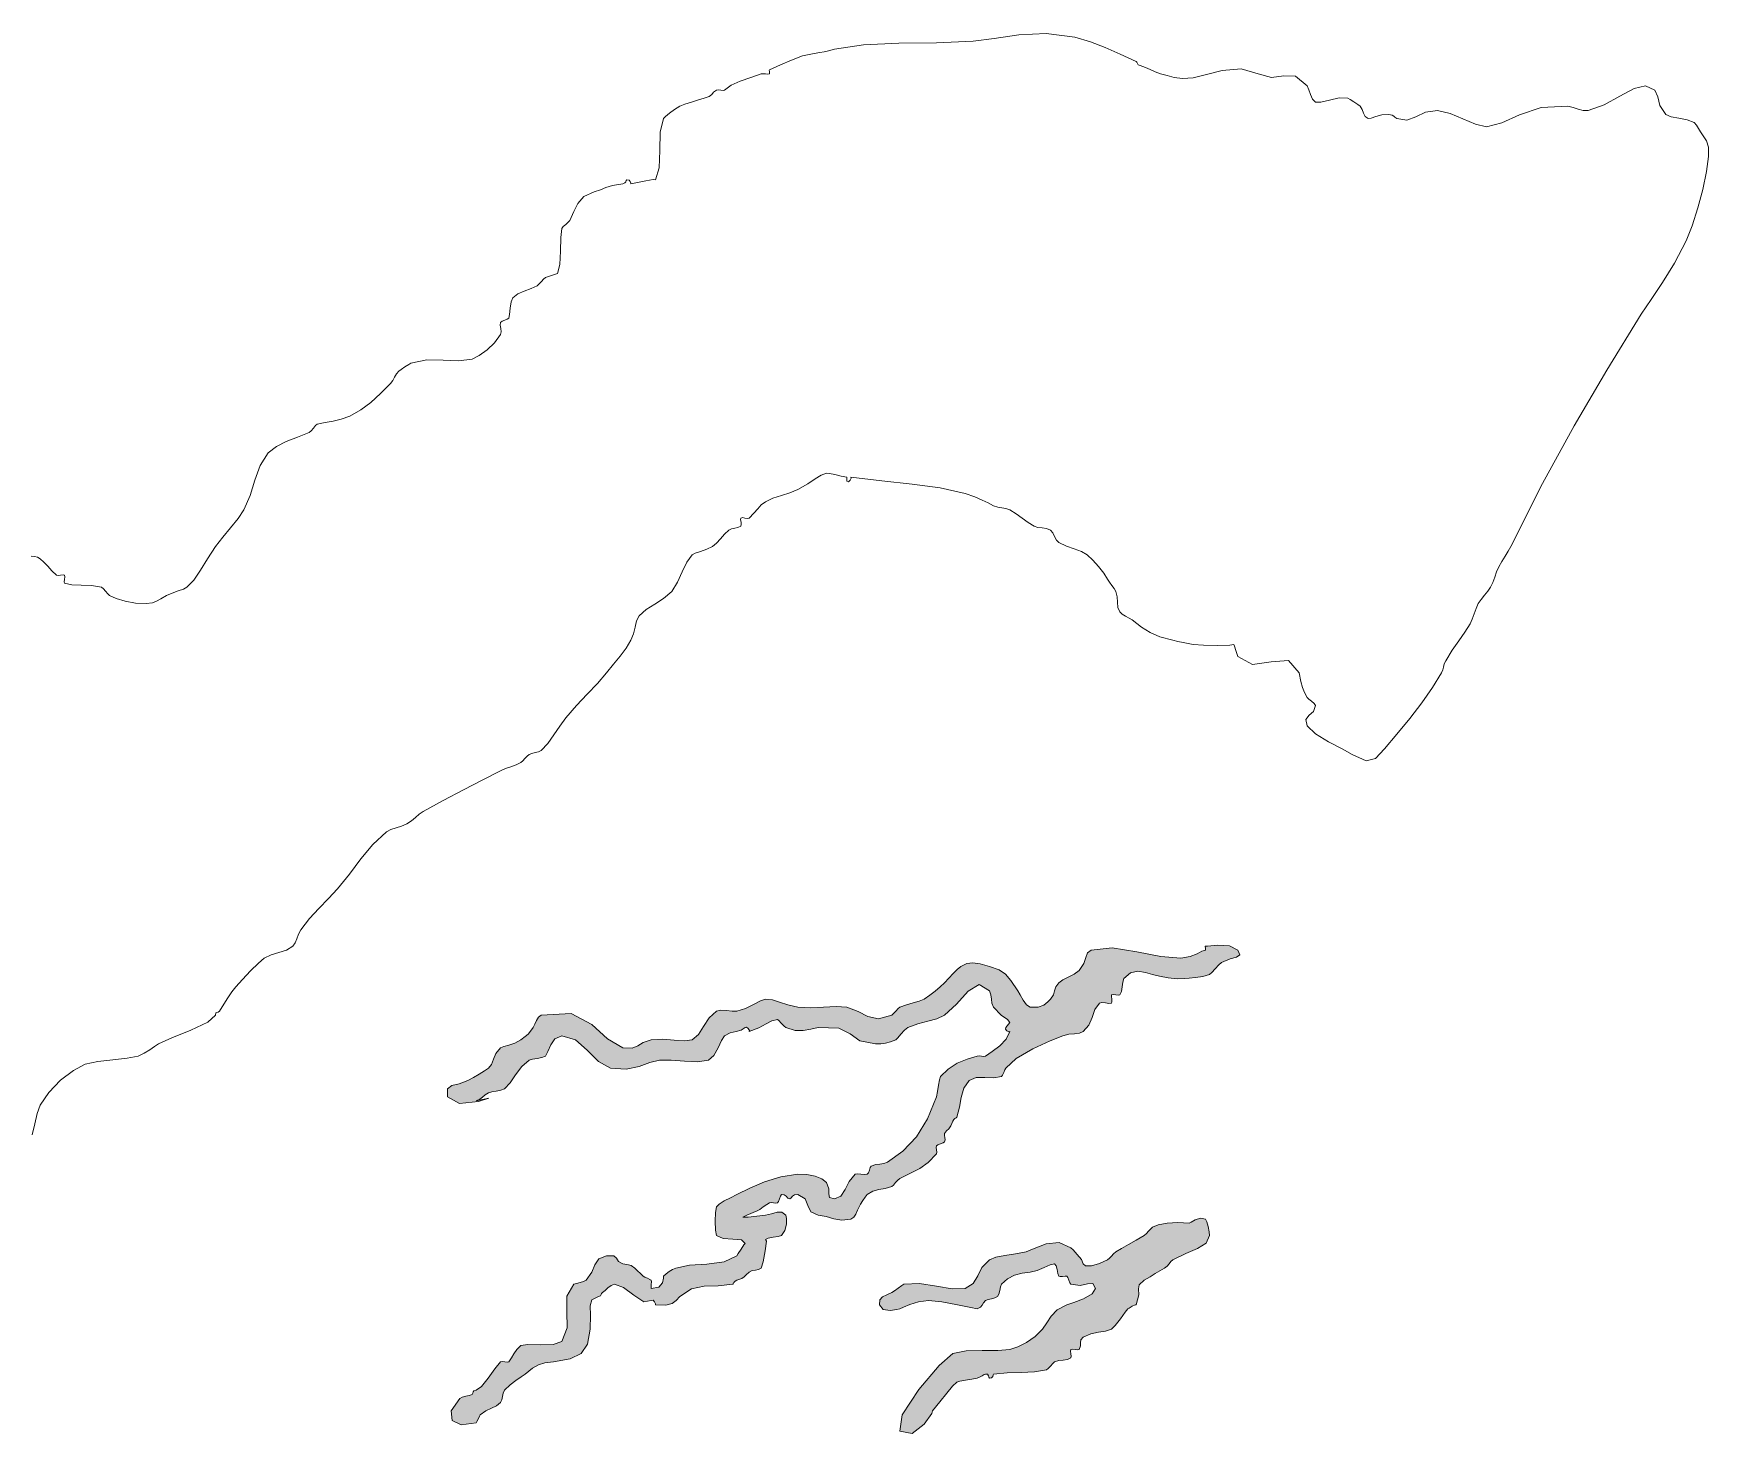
# Model space of a CAD drawing. Header units: inches. Extents: x 18 to 851, y -500 to 848.
# Drawn here: x 688.5 to 732.04, y 75.12 to 111.48 of the extents above; entities that cross this region are included whole.
import ezdxf

# ---------------------------------------------------------------- set-up
doc = ezdxf.new("R2010")
doc.units = ezdxf.units.IN
doc.header["$MEASUREMENT"] = 0
doc.layers.add('Layer 1', color=7, linetype='Continuous')

msp = doc.modelspace()

# ---------------------------------------------------------------- hatches: boundary and pattern name
at = {"layer": 'Layer 1', "true_color": 0xffffff}
for points in [[(718.959, 87.674), (718.96, 87.69), (718.959, 87.727), (718.958, 87.763), (718.959, 87.78), (719.018, 87.78), (719.277, 87.799), (719.59, 87.781), (719.807, 87.674), (719.854, 87.548), (719.771, 87.494), (719.6, 87.451), (719.383, 87.356), (719.31, 87.291), (719.215, 87.188), (719.125, 87.091), (719.065, 87.039), (718.892, 86.988), (718.705, 86.959), (718.541, 86.943), (718.43, 86.933), (718.227, 86.928), (717.992, 86.952), (717.764, 86.994), (717.583, 87.039), (717.402, 87.093), (717.207, 87.124), (717.015, 87.086), (716.842, 86.933), (716.812, 86.845), (716.796, 86.723), (716.776, 86.601), (716.736, 86.51), (716.694, 86.499), (716.631, 86.509), (716.567, 86.519), (716.524, 86.51), (716.518, 86.468), (716.525, 86.399), (716.533, 86.334), (716.524, 86.298), (716.454, 86.29), (716.361, 86.304), (716.271, 86.314), (716.207, 86.298), (716.089, 86.128), (716.016, 85.926), (715.932, 85.724), (715.783, 85.557), (715.686, 85.52), (715.557, 85.503), (715.408, 85.486), (715.254, 85.45), (714.922, 85.32), (714.473, 85.108), (714.043, 84.856), (713.771, 84.604), (713.752, 84.563), (713.72, 84.493), (713.687, 84.425), (713.665, 84.392), (713.466, 84.355), (713.229, 84.367), (712.999, 84.364), (712.818, 84.286), (712.682, 84.084), (712.616, 83.847), (712.572, 83.591), (712.501, 83.333), (712.482, 83.315), (712.451, 83.3), (712.418, 83.275), (712.395, 83.227), (712.347, 83.105), (712.289, 83.034), (712.231, 82.979), (712.183, 82.909), (712.177, 82.86), (712.186, 82.802), (712.193, 82.744), (712.183, 82.697), (712.141, 82.669), (712.073, 82.643), (712.007, 82.617), (711.972, 82.592), (711.967, 82.543), (711.976, 82.482), (711.982, 82.424), (711.972, 82.38), (711.759, 82.155), (711.541, 82.004), (711.3, 81.881), (711.019, 81.744), (710.967, 81.701), (710.909, 81.636), (710.853, 81.571), (710.807, 81.533), (710.637, 81.481), (710.476, 81.455), (710.321, 81.415), (710.171, 81.321), (710.116, 81.257), (710.056, 81.166), (710, 81.073), (709.959, 81.004), (709.915, 80.914), (709.872, 80.816), (709.819, 80.733), (709.748, 80.686), (709.512, 80.659), (709.305, 80.696), (709.107, 80.755), (708.9, 80.792), (708.709, 80.873), (708.631, 81.036), (708.556, 81.209), (708.371, 81.321), (708.278, 81.318), (708.227, 81.281), (708.194, 81.238), (708.159, 81.215), (708.108, 81.234), (708.061, 81.279), (708.01, 81.318), (707.947, 81.321), (707.915, 81.283), (707.891, 81.215), (707.867, 81.147), (707.842, 81.109), (707.792, 81.102), (707.736, 81.108), (707.68, 81.116), (707.63, 81.109), (707.558, 81.066), (707.467, 81.002), (707.378, 80.938), (707.312, 80.897), (707.043, 80.788), (706.941, 80.732), (707.078, 80.732), (707.524, 80.792), (707.682, 80.827), (707.827, 80.863), (707.955, 80.863), (708.054, 80.792), (708.076, 80.7), (708.07, 80.553), (708.03, 80.393), (707.947, 80.263), (707.859, 80.23), (707.727, 80.213), (707.599, 80.194), (707.524, 80.156), (707.553, 80.114), (707.523, 79.863), (707.468, 79.572), (707.418, 79.415), (707.348, 79.375), (707.266, 79.36), (707.181, 79.347), (707.101, 79.31), (707.025, 79.24), (706.977, 79.186), (706.91, 79.141), (706.783, 79.098), (706.737, 79.073), (706.707, 79.039), (706.689, 79.008), (706.678, 78.992), (706.295, 78.951), (705.933, 78.94), (705.6, 78.876), (705.301, 78.674), (705.206, 78.57), (705.1, 78.491), (704.936, 78.451), (704.666, 78.463), (704.666, 78.488), (704.643, 78.541), (704.604, 78.581), (704.56, 78.568), (704.367, 78.54), (704.109, 78.707), (703.839, 78.911), (703.606, 78.992), (703.514, 78.957), (703.432, 78.898), (703.357, 78.833), (703.289, 78.78), (703.264, 78.753), (703.255, 78.725), (703.236, 78.697), (703.184, 78.674), (703.016, 78.586), (702.971, 78.432), (702.979, 78.188), (702.972, 77.827), (702.897, 77.434), (702.736, 77.192), (702.455, 77.057), (702.019, 76.98), (701.79, 76.949), (701.628, 76.904), (701.476, 76.817), (701.277, 76.662), (701.177, 76.59), (701.039, 76.496), (700.889, 76.379), (700.748, 76.239), (700.711, 76.166), (700.692, 76.08), (700.676, 75.994), (700.642, 75.921), (700.539, 75.836), (700.404, 75.772), (700.257, 75.704), (700.112, 75.604), (700.09, 75.563), (700.059, 75.493), (700.027, 75.425), (700.007, 75.392), (699.614, 75.338), (699.384, 75.458), (699.358, 75.704), (699.583, 76.027), (699.648, 76.063), (699.738, 76.088), (699.83, 76.108), (699.9, 76.133), (699.924, 76.162), (699.93, 76.195), (699.947, 76.225), (700.007, 76.239), (700.146, 76.335), (700.316, 76.551), (700.492, 76.797), (700.642, 76.98), (700.685, 76.988), (700.749, 76.979), (700.812, 76.97), (700.854, 76.98), (700.922, 77.08), (700.986, 77.188), (701.063, 77.297), (701.172, 77.403), (701.352, 77.426), (701.671, 77.417), (702.006, 77.429), (702.23, 77.51), (702.372, 77.859), (702.361, 78.282), (702.364, 78.688), (702.548, 78.992), (702.613, 79.017), (702.708, 79.039), (702.801, 79.064), (702.865, 79.098), (703.012, 79.306), (703.094, 79.499), (703.194, 79.65), (703.395, 79.732), (703.583, 79.729), (703.657, 79.667), (703.705, 79.586), (703.818, 79.521), (703.965, 79.498), (704.037, 79.485), (704.133, 79.412), (704.348, 79.203), (704.39, 79.18), (704.459, 79.15), (704.525, 79.121), (704.56, 79.098), (704.562, 79.059), (704.56, 78.986), (704.557, 78.917), (704.56, 78.886), (704.759, 78.922), (704.853, 79.034), (704.879, 79.152), (704.877, 79.203), (704.943, 79.265), (705.023, 79.322), (705.11, 79.373), (705.195, 79.415), (705.551, 79.49), (706.006, 79.518), (706.452, 79.573), (706.783, 79.732), (706.821, 79.791), (706.894, 79.905), (706.964, 80.014), (706.995, 80.051), (706.901, 80.15), (706.679, 80.167), (706.429, 80.179), (706.254, 80.263), (706.224, 80.4), (706.217, 80.63), (706.229, 80.861), (706.254, 81.004), (706.325, 81.078), (706.457, 81.158), (706.62, 81.241), (706.783, 81.321), (707.123, 81.49), (707.504, 81.656), (707.922, 81.787), (708.371, 81.851), (708.6, 81.843), (708.816, 81.802), (708.995, 81.733), (709.112, 81.639), (709.176, 81.476), (709.172, 81.341), (709.191, 81.249), (709.324, 81.215), (709.488, 81.286), (709.596, 81.458), (709.7, 81.667), (709.854, 81.851), (709.92, 81.866), (710.008, 81.855), (710.099, 81.842), (710.171, 81.851), (710.202, 81.891), (710.228, 81.958), (710.251, 82.025), (710.277, 82.062), (710.397, 82.102), (710.503, 82.117), (710.602, 82.131), (710.701, 82.168), (711.1, 82.448), (711.449, 82.823), (711.741, 83.294), (711.972, 83.862), (712.002, 84.002), (712.024, 84.161), (712.047, 84.303), (712.077, 84.392), (712.271, 84.584), (712.509, 84.733), (712.77, 84.844), (713.03, 84.921), (713.079, 84.923), (713.139, 84.915), (713.197, 84.91), (713.242, 84.921), (713.42, 85.038), (713.614, 85.188), (713.781, 85.363), (713.877, 85.557), (713.849, 85.549), (713.799, 85.577), (713.762, 85.62), (713.771, 85.662), (713.879, 85.789), (713.818, 85.872), (713.654, 85.982), (713.453, 86.191), (713.412, 86.291), (713.399, 86.4), (713.387, 86.512), (713.348, 86.615), (713.078, 86.784), (712.791, 86.604), (712.491, 86.27), (712.183, 85.98), (711.982, 85.89), (711.745, 85.825), (711.488, 85.759), (711.23, 85.662), (711.139, 85.592), (711.046, 85.491), (710.967, 85.396), (710.912, 85.345), (710.773, 85.287), (710.646, 85.255), (710.521, 85.242), (710.383, 85.238), (709.982, 85.32), (709.729, 85.495), (709.43, 85.646), (708.9, 85.662), (708.706, 85.623), (708.509, 85.583), (708.296, 85.582), (708.054, 85.662), (708.011, 85.7), (707.938, 85.772), (707.87, 85.843), (707.842, 85.874), (707.695, 85.84), (707.542, 85.758), (707.354, 85.654), (707.101, 85.557), (707.109, 85.586), (707.081, 85.635), (707.036, 85.67), (706.995, 85.662), (706.896, 85.596), (706.763, 85.562), (706.613, 85.525), (706.466, 85.45), (706.385, 85.329), (706.293, 85.133), (706.182, 84.937), (706.042, 84.815), (705.762, 84.771), (705.423, 84.785), (705.075, 84.814), (704.771, 84.815), (704.525, 84.751), (704.24, 84.649), (703.902, 84.578), (703.501, 84.604), (703.185, 84.781), (702.893, 85.074), (702.587, 85.344), (702.23, 85.45), (702.056, 85.373), (701.947, 85.211), (701.873, 85.037), (701.807, 84.921), (701.716, 84.881), (701.594, 84.859), (701.473, 84.843), (701.383, 84.815), (701.191, 84.647), (701.033, 84.433), (700.891, 84.224), (700.748, 84.074), (700.648, 84.032), (700.531, 84.011), (700.417, 83.995), (700.324, 83.968), (700.242, 83.914), (700.172, 83.854), (700.099, 83.798), (700.007, 83.757), (700.34, 83.829), (700.065, 83.744), (699.576, 83.692), (699.266, 83.862), (699.263, 84.066), (699.379, 84.155), (699.57, 84.204), (699.795, 84.286), (699.938, 84.365), (700.087, 84.453), (700.222, 84.536), (700.324, 84.604), (700.409, 84.705), (700.461, 84.837), (700.523, 84.984), (700.642, 85.133), (700.725, 85.172), (700.857, 85.207), (701.014, 85.259), (701.172, 85.345), (701.282, 85.428), (701.355, 85.494), (701.416, 85.565), (701.489, 85.662), (701.536, 85.748), (701.578, 85.845), (701.629, 85.929), (701.701, 85.98), (702.479, 86.026), (703.011, 85.743), (703.418, 85.367), (703.818, 85.133), (704.062, 85.123), (704.21, 85.186), (704.347, 85.274), (704.56, 85.345), (704.859, 85.358), (705.156, 85.336), (705.419, 85.318), (705.618, 85.345), (705.787, 85.481), (705.92, 85.691), (706.062, 85.914), (706.254, 86.086), (706.368, 86.11), (706.512, 86.102), (706.658, 86.085), (706.783, 86.086), (707.006, 86.156), (707.216, 86.261), (707.395, 86.357), (707.524, 86.403), (707.708, 86.386), (707.895, 86.324), (708.107, 86.25), (708.371, 86.191), (708.697, 86.177), (709.038, 86.194), (709.363, 86.211), (709.642, 86.191), (709.933, 86.083), (710.188, 85.951), (710.462, 85.886), (710.807, 85.98), (710.858, 86.023), (710.916, 86.089), (710.972, 86.153), (711.019, 86.191), (711.195, 86.256), (711.365, 86.3), (711.521, 86.343), (711.653, 86.403), (711.796, 86.501), (711.934, 86.608), (712.064, 86.719), (712.183, 86.827), (712.296, 86.942), (712.404, 87.062), (712.508, 87.171), (712.606, 87.25), (712.761, 87.322), (712.92, 87.341), (713.107, 87.314), (713.348, 87.25), (713.603, 87.16), (713.767, 87.052), (713.907, 86.885), (714.089, 86.615), (714.148, 86.512), (714.226, 86.375), (714.314, 86.252), (714.406, 86.191), (714.616, 86.19), (714.765, 86.246), (714.866, 86.328), (714.936, 86.403), (715.01, 86.515), (715.04, 86.617), (715.071, 86.719), (715.147, 86.827), (715.254, 86.9), (715.398, 86.97), (715.549, 87.048), (715.677, 87.145), (715.805, 87.326), (715.857, 87.48), (715.9, 87.6), (715.995, 87.674), (716.54, 87.729), (717.177, 87.633), (717.805, 87.505), (718.324, 87.462), (718.568, 87.51), (718.744, 87.58), (718.868, 87.645)], [(718.536, 80.58), (718.588, 80.608), (718.698, 80.666), (718.833, 80.707), (718.959, 80.686), (718.995, 80.618), (719.029, 80.492), (719.056, 80.357), (719.065, 80.263), (718.979, 80.061), (718.756, 79.922), (718.45, 79.794), (718.112, 79.627), (718.06, 79.582), (718.015, 79.525), (717.965, 79.467), (717.9, 79.415), (717.778, 79.344), (717.654, 79.27), (717.521, 79.189), (717.371, 79.098), (717.238, 78.98), (717.224, 78.871), (717.229, 78.717), (717.159, 78.463), (717.133, 78.461), (717.058, 78.422), (716.98, 78.376), (716.947, 78.356), (716.878, 78.266), (716.75, 78.095), (716.615, 77.923), (716.524, 77.827), (716.367, 77.771), (716.184, 77.746), (715.984, 77.709), (715.783, 77.615), (715.722, 77.546), (715.713, 77.476), (715.713, 77.396), (715.677, 77.298), (715.639, 77.288), (715.574, 77.296), (715.508, 77.306), (715.465, 77.298), (715.456, 77.255), (715.466, 77.19), (715.476, 77.128), (715.465, 77.086), (715.373, 77.04), (715.264, 77.023), (715.148, 77.012), (715.042, 76.98), (714.994, 76.938), (714.932, 76.869), (714.871, 76.803), (714.83, 76.769), (714.521, 76.716), (714.171, 76.701), (713.806, 76.693), (713.453, 76.662), (713.442, 76.642), (713.432, 76.601), (713.405, 76.564), (713.348, 76.557), (713.335, 76.577), (713.325, 76.618), (713.3, 76.654), (713.242, 76.662), (713.214, 76.646), (713.159, 76.614), (713.092, 76.579), (713.03, 76.557), (712.887, 76.529), (712.723, 76.5), (712.58, 76.474), (712.501, 76.451), (712.384, 76.345), (712.236, 76.162), (712.062, 75.938), (711.865, 75.709), (711.854, 75.64), (711.649, 75.356), (711.342, 75.117), (711.019, 75.18), (711.077, 75.605), (711.51, 76.262), (712.041, 76.881), (712.395, 77.191), (712.745, 77.262), (713.161, 77.274), (713.564, 77.271), (713.877, 77.298), (714.084, 77.367), (714.311, 77.484), (714.532, 77.64), (714.725, 77.827), (714.839, 77.992), (714.953, 78.166), (715.111, 78.329), (715.359, 78.463), (715.543, 78.523), (715.796, 78.619), (716.016, 78.742), (716.101, 78.886), (716.035, 79.016), (715.899, 79.006), (715.704, 78.963), (715.465, 78.992), (715.433, 79.031), (715.408, 79.099), (715.386, 79.166), (715.359, 79.203), (715.312, 79.207), (715.249, 79.198), (715.188, 79.192), (715.147, 79.203), (715.121, 79.272), (715.104, 79.377), (715.081, 79.475), (715.042, 79.521), (714.924, 79.497), (714.767, 79.427), (714.588, 79.351), (714.406, 79.31), (714.197, 79.284), (713.996, 79.228), (713.814, 79.133), (713.665, 78.992), (713.637, 78.925), (713.616, 78.832), (713.594, 78.739), (713.56, 78.674), (713.492, 78.638), (713.403, 78.617), (713.313, 78.6), (713.242, 78.568), (713.19, 78.51), (713.156, 78.448), (713.112, 78.395), (713.03, 78.356), (712.864, 78.387), (712.517, 78.462), (712.108, 78.537), (711.76, 78.568), (711.504, 78.533), (711.282, 78.464), (711.114, 78.395), (711.019, 78.356), (710.943, 78.337), (710.77, 78.312), (710.587, 78.337), (710.489, 78.463), (710.502, 78.589), (710.569, 78.663), (710.677, 78.717), (710.807, 78.78), (710.877, 78.826), (710.976, 78.896), (711.068, 78.96), (711.124, 78.992), (711.534, 79.014), (711.971, 78.945), (712.38, 78.875), (712.713, 78.886), (712.927, 79.017), (713.044, 79.21), (713.153, 79.427), (713.348, 79.627), (713.518, 79.695), (713.752, 79.74), (714.021, 79.781), (714.301, 79.839), (714.512, 79.925), (714.822, 80.04), (715.163, 80.081), (715.465, 79.944), (715.521, 79.888), (715.631, 79.77), (715.736, 79.633), (715.783, 79.521), (715.845, 79.468), (716.001, 79.475), (716.207, 79.531), (716.418, 79.627), (716.468, 79.669), (716.517, 79.727), (716.568, 79.787), (716.63, 79.839), (716.78, 79.926), (716.962, 80.025), (717.164, 80.139), (717.371, 80.263), (717.434, 80.313), (717.484, 80.371), (717.531, 80.428), (717.583, 80.475), (717.731, 80.535), (717.963, 80.578), (718.242, 80.597)]]:
    msp.add_hatch(color=7, dxfattribs=at).paths.add_polyline_path(points)

# ---------------------------------------------------------------- linework, layer by layer
at = {"layer": 'Layer 1', "lineweight": 0}
for points in [[(688.444, 97.909), (688.525, 97.895), (688.604, 97.877), (688.678, 97.839), (688.77, 97.755), (688.871, 97.647), (688.981, 97.53), (689.101, 97.415), (689.146, 97.406), (689.208, 97.416), (689.27, 97.426), (689.312, 97.415), (689.319, 97.373), (689.311, 97.305), (689.304, 97.238), (689.312, 97.203), (689.499, 97.162), (689.742, 97.152), (690.01, 97.143), (690.266, 97.098), (690.32, 97.059), (690.377, 96.994), (690.431, 96.928), (690.478, 96.886), (690.65, 96.811), (690.888, 96.737), (691.158, 96.686), (691.431, 96.674), (691.593, 96.695), (691.703, 96.737), (691.81, 96.8), (691.96, 96.886), (692.105, 96.948), (692.261, 97.002), (692.397, 97.051), (692.489, 97.098), (692.67, 97.287), (692.844, 97.543), (693.025, 97.841), (693.23, 98.156), (693.423, 98.404), (693.627, 98.646), (693.818, 98.881), (693.972, 99.109), (694.133, 99.487), (694.255, 99.883), (694.395, 100.263), (694.606, 100.592), (694.814, 100.758), (695.073, 100.886), (695.363, 100.999), (695.666, 101.121), (695.715, 101.162), (695.776, 101.231), (695.835, 101.298), (695.877, 101.333), (696.084, 101.381), (696.29, 101.416), (696.503, 101.463), (696.725, 101.545), (697.012, 101.705), (697.272, 101.899), (697.523, 102.128), (697.783, 102.392), (697.839, 102.467), (697.887, 102.554), (697.937, 102.64), (697.995, 102.709), (698.061, 102.758), (698.158, 102.825), (698.254, 102.888), (698.312, 102.921), (698.729, 103.008), (699.148, 102.999), (699.547, 102.978), (699.9, 103.026), (700.088, 103.119), (700.29, 103.267), (700.482, 103.452), (700.642, 103.662), (700.656, 103.732), (700.646, 103.818), (700.633, 103.906), (700.642, 103.979), (700.683, 104.011), (700.75, 104.036), (700.816, 104.06), (700.854, 104.086), (700.875, 104.188), (700.895, 104.348), (700.92, 104.51), (700.96, 104.615), (701.091, 104.719), (701.257, 104.793), (701.434, 104.857), (701.595, 104.933), (701.649, 104.979), (701.703, 105.04), (701.757, 105.101), (701.807, 105.145), (701.862, 105.164), (701.969, 105.196), (702.073, 105.229), (702.124, 105.25), (702.178, 105.479), (702.196, 105.832), (702.206, 106.186), (702.23, 106.415), (702.27, 106.471), (702.334, 106.526), (702.399, 106.58), (702.442, 106.627), (702.545, 106.857), (702.646, 107.069), (702.803, 107.246), (703.077, 107.368), (703.236, 107.421), (703.376, 107.48), (703.552, 107.536), (703.818, 107.58), (703.873, 107.601), (703.897, 107.635), (703.908, 107.668), (703.924, 107.686), (703.982, 107.678), (704.012, 107.64), (704.025, 107.6), (704.03, 107.58), (704.197, 107.611), (704.421, 107.659), (704.608, 107.694), (704.666, 107.686), (704.766, 107.991), (704.781, 108.447), (704.791, 108.92), (704.877, 109.273), (704.928, 109.328), (705.03, 109.415), (705.162, 109.511), (705.301, 109.592), (705.43, 109.644), (705.606, 109.704), (705.789, 109.762), (705.936, 109.803), (706.061, 109.849), (706.129, 109.902), (706.18, 109.959), (706.254, 110.015), (706.3, 110.02), (706.364, 110.011), (706.427, 110.004), (706.466, 110.015), (706.631, 110.14), (706.868, 110.244), (707.143, 110.339), (707.418, 110.438), (707.464, 110.44), (707.529, 110.433), (707.592, 110.428), (707.63, 110.438), (707.632, 110.459), (707.629, 110.494), (707.626, 110.527), (707.63, 110.544), (707.914, 110.667), (708.2, 110.794), (708.493, 110.902), (708.795, 110.968), (708.943, 110.986), (709.05, 111.004), (709.162, 111.03), (709.324, 111.074), (710.073, 111.19), (710.989, 111.23), (711.973, 111.244), (712.924, 111.285), (713.472, 111.357), (714.113, 111.448), (714.822, 111.483), (715.571, 111.392), (715.975, 111.271), (716.356, 111.12), (716.742, 110.945), (717.159, 110.756), (717.179, 110.735), (717.192, 110.705), (717.216, 110.674), (717.266, 110.65), (717.406, 110.603), (717.528, 110.545), (717.651, 110.486), (717.795, 110.438), (717.965, 110.39), (718.149, 110.342), (718.368, 110.316), (718.642, 110.332), (718.951, 110.413), (719.398, 110.526), (719.891, 110.569), (720.336, 110.438), (720.678, 110.342), (720.998, 110.384), (721.304, 110.374), (721.606, 110.121), (721.65, 110.024), (721.693, 109.897), (721.746, 109.776), (721.818, 109.697), (721.964, 109.697), (722.186, 109.754), (722.436, 109.809), (722.665, 109.803), (722.724, 109.771), (722.822, 109.708), (722.922, 109.64), (722.982, 109.592), (723.034, 109.509), (723.068, 109.414), (723.112, 109.328), (723.194, 109.273), (723.269, 109.285), (723.393, 109.326), (723.55, 109.367), (723.724, 109.38), (723.818, 109.364), (723.86, 109.339), (723.888, 109.308), (723.936, 109.273), (724.192, 109.235), (724.426, 109.322), (724.678, 109.438), (724.994, 109.485), (725.318, 109.41), (725.653, 109.267), (725.977, 109.127), (726.266, 109.062), (726.661, 109.16), (727.122, 109.369), (727.684, 109.558), (728.383, 109.592), (728.522, 109.562), (728.652, 109.52), (728.779, 109.486), (728.912, 109.485), (729.327, 109.629), (729.733, 109.857), (730.1, 110.059), (730.395, 110.121), (730.645, 110.012), (730.721, 109.836), (730.767, 109.617), (730.924, 109.38), (731.062, 109.32), (731.266, 109.285), (731.484, 109.243), (731.665, 109.168), (731.727, 109.104), (731.779, 109.02), (731.827, 108.93), (731.877, 108.851), (731.984, 108.696), (732.036, 108.534), (732.035, 108.293), (731.982, 107.897), (731.891, 107.435), (731.763, 106.952), (731.612, 106.492), (731.453, 106.098), (731.154, 105.514), (730.844, 105.013), (730.547, 104.578), (730.289, 104.191), (729.392, 102.737), (728.542, 101.295), (727.72, 99.793), (726.9, 98.156), (726.832, 98.033), (726.748, 97.903), (726.661, 97.768), (726.583, 97.627), (726.528, 97.496), (726.479, 97.359), (726.43, 97.225), (726.371, 97.098), (726.302, 96.994), (726.215, 96.89), (726.127, 96.782), (726.054, 96.674), (725.994, 96.544), (725.946, 96.405), (725.898, 96.269), (725.842, 96.145), (725.704, 95.931), (725.546, 95.708), (725.377, 95.466), (725.206, 95.191), (725.17, 95.106), (725.152, 95.027), (725.135, 94.951), (725.101, 94.874), (724.859, 94.499), (724.585, 94.101), (724.276, 93.691), (723.936, 93.286), (723.616, 92.898), (723.385, 92.652), (723.138, 92.59), (722.771, 92.756), (722.511, 92.898), (722.159, 93.082), (721.821, 93.289), (721.606, 93.497), (721.57, 93.667), (721.658, 93.773), (721.773, 93.874), (721.818, 94.027), (721.786, 94.08), (721.721, 94.139), (721.65, 94.194), (721.606, 94.238), (721.536, 94.367), (721.487, 94.493), (721.445, 94.65), (721.395, 94.874), (721.123, 95.195), (720.672, 95.163), (720.187, 95.092), (719.807, 95.298), (719.788, 95.351), (719.753, 95.459), (719.718, 95.566), (719.7, 95.615), (719.598, 95.595), (719.285, 95.588), (718.915, 95.595), (718.642, 95.615), (718.515, 95.637), (718.381, 95.664), (718.245, 95.692), (718.112, 95.721), (717.773, 95.811), (717.521, 95.922), (717.301, 96.064), (717.054, 96.25), (716.977, 96.299), (716.887, 96.35), (716.801, 96.403), (716.736, 96.462), (716.688, 96.574), (716.673, 96.708), (716.664, 96.852), (716.63, 96.991), (716.59, 97.063), (716.533, 97.146), (716.471, 97.231), (716.418, 97.31), (716.317, 97.461), (716.186, 97.635), (716.037, 97.805), (715.889, 97.944), (715.738, 98.029), (715.553, 98.097), (715.35, 98.168), (715.147, 98.262), (715.089, 98.326), (715.04, 98.421), (714.992, 98.517), (714.936, 98.58), (714.827, 98.622), (714.716, 98.639), (714.609, 98.652), (714.513, 98.686), (714.355, 98.784), (714.201, 98.895), (714.042, 99.007), (713.877, 99.109), (713.772, 99.148), (713.668, 99.163), (713.562, 99.178), (713.453, 99.215), (713.316, 99.288), (713.161, 99.365), (712.967, 99.447), (712.713, 99.533), (712.065, 99.68), (711.337, 99.781), (710.555, 99.865), (709.748, 99.956), (709.754, 99.93), (709.727, 99.879), (709.684, 99.84), (709.642, 99.851), (709.641, 99.87), (709.643, 99.906), (709.645, 99.94), (709.642, 99.956), (709.495, 99.988), (709.331, 100.024), (709.189, 100.053), (709.112, 100.062), (708.975, 100.014), (708.818, 99.914), (708.624, 99.782), (708.371, 99.639), (708.164, 99.556), (707.94, 99.486), (707.719, 99.413), (707.524, 99.321), (707.418, 99.236), (707.325, 99.135), (707.227, 99.021), (707.101, 98.897), (707.056, 98.889), (706.993, 98.898), (706.932, 98.908), (706.889, 98.897), (706.881, 98.854), (706.891, 98.79), (706.899, 98.726), (706.889, 98.686), (706.812, 98.648), (706.728, 98.632), (706.645, 98.615), (706.571, 98.58), (706.464, 98.479), (706.361, 98.361), (706.258, 98.247), (706.147, 98.156), (706.002, 98.085), (705.842, 98.031), (705.702, 97.986), (705.618, 97.944), (705.482, 97.751), (705.365, 97.498), (705.243, 97.23), (705.089, 96.991), (704.88, 96.805), (704.647, 96.659), (704.424, 96.521), (704.242, 96.356), (704.176, 96.224), (704.136, 96.062), (704.097, 95.889), (704.03, 95.721), (703.902, 95.517), (703.748, 95.311), (703.576, 95.098), (703.395, 94.874), (703.159, 94.603), (702.896, 94.323), (702.618, 94.028), (702.336, 93.709), (702.178, 93.494), (702.026, 93.263), (701.87, 93.043), (701.701, 92.862), (701.629, 92.825), (701.543, 92.804), (701.456, 92.785), (701.383, 92.756), (701.33, 92.71), (701.274, 92.648), (701.222, 92.587), (701.172, 92.545), (701.05, 92.488), (700.908, 92.437), (700.766, 92.387), (700.642, 92.333), (700.184, 92.096), (699.677, 91.838), (699.148, 91.562), (698.63, 91.273), (698.528, 91.203), (698.43, 91.121), (698.326, 91.036), (698.207, 90.956), (698.071, 90.896), (697.926, 90.85), (697.789, 90.804), (697.678, 90.744), (697.326, 90.421), (697.013, 90.044), (696.714, 89.647), (696.406, 89.262), (696.172, 89.01), (695.921, 88.757), (695.676, 88.491), (695.454, 88.203), (695.391, 88.084), (695.347, 87.968), (695.304, 87.864), (695.242, 87.78), (695.074, 87.675), (694.881, 87.61), (694.682, 87.551), (694.501, 87.462), (694.354, 87.336), (694.146, 87.132), (693.931, 86.907), (693.76, 86.721), (693.655, 86.587), (693.554, 86.434), (693.449, 86.266), (693.336, 86.086), (693.304, 86.062), (693.271, 86.057), (693.244, 86.04), (693.23, 85.98), (693.034, 85.805), (692.591, 85.595), (692.097, 85.392), (691.748, 85.238), (691.644, 85.172), (691.522, 85.087), (691.382, 84.998), (691.219, 84.921), (690.941, 84.863), (690.567, 84.825), (690.175, 84.782), (689.842, 84.709), (689.538, 84.55), (689.208, 84.291), (688.903, 83.977), (688.678, 83.65), (688.599, 83.43), (688.539, 83.16), (688.47, 82.871)], [(718.959, 87.674), (718.96, 87.69), (718.959, 87.727), (718.958, 87.763), (718.959, 87.78), (719.018, 87.78), (719.277, 87.799), (719.59, 87.781), (719.807, 87.674), (719.854, 87.548), (719.771, 87.494), (719.6, 87.451), (719.383, 87.356), (719.31, 87.291), (719.215, 87.188), (719.125, 87.091), (719.065, 87.039), (718.892, 86.988), (718.705, 86.959), (718.541, 86.943), (718.43, 86.933), (718.227, 86.928), (717.992, 86.952), (717.764, 86.994), (717.583, 87.039), (717.402, 87.093), (717.207, 87.124), (717.015, 87.086), (716.842, 86.933), (716.812, 86.845), (716.796, 86.723), (716.776, 86.601), (716.736, 86.51), (716.694, 86.499), (716.631, 86.509), (716.567, 86.519), (716.524, 86.51), (716.518, 86.468), (716.525, 86.399), (716.533, 86.334), (716.524, 86.298), (716.454, 86.29), (716.361, 86.304), (716.271, 86.314), (716.207, 86.298), (716.089, 86.128), (716.016, 85.926), (715.932, 85.724), (715.783, 85.557), (715.686, 85.52), (715.557, 85.503), (715.408, 85.486), (715.254, 85.45), (714.922, 85.32), (714.473, 85.108), (714.043, 84.856), (713.771, 84.604), (713.752, 84.563), (713.72, 84.493), (713.687, 84.425), (713.665, 84.392), (713.466, 84.355), (713.229, 84.367), (712.999, 84.364), (712.818, 84.286), (712.682, 84.084), (712.616, 83.847), (712.572, 83.591), (712.501, 83.333), (712.482, 83.315), (712.451, 83.3), (712.418, 83.275), (712.395, 83.227), (712.347, 83.105), (712.289, 83.034), (712.231, 82.979), (712.183, 82.909), (712.177, 82.86), (712.186, 82.802), (712.193, 82.744), (712.183, 82.697), (712.141, 82.669), (712.073, 82.643), (712.007, 82.617), (711.972, 82.592), (711.967, 82.543), (711.976, 82.482), (711.982, 82.424), (711.972, 82.38), (711.759, 82.155), (711.541, 82.004), (711.3, 81.881), (711.019, 81.744), (710.967, 81.701), (710.909, 81.636), (710.853, 81.571), (710.807, 81.533), (710.637, 81.481), (710.476, 81.455), (710.321, 81.415), (710.171, 81.321), (710.116, 81.257), (710.056, 81.166), (710, 81.073), (709.959, 81.004), (709.915, 80.914), (709.872, 80.816), (709.819, 80.733), (709.748, 80.686), (709.512, 80.659), (709.305, 80.696), (709.107, 80.755), (708.9, 80.792), (708.709, 80.873), (708.631, 81.036), (708.556, 81.209), (708.371, 81.321), (708.278, 81.318), (708.227, 81.281), (708.194, 81.238), (708.159, 81.215), (708.108, 81.234), (708.061, 81.279), (708.01, 81.318), (707.947, 81.321), (707.915, 81.283), (707.891, 81.215), (707.867, 81.147), (707.842, 81.109), (707.792, 81.102), (707.736, 81.108), (707.68, 81.116), (707.63, 81.109), (707.558, 81.066), (707.467, 81.002), (707.378, 80.938), (707.312, 80.897), (707.043, 80.788), (706.941, 80.732), (707.078, 80.732), (707.524, 80.792), (707.682, 80.827), (707.827, 80.863), (707.955, 80.863), (708.054, 80.792), (708.076, 80.7), (708.07, 80.553), (708.03, 80.393), (707.947, 80.263), (707.859, 80.23), (707.727, 80.213), (707.599, 80.194), (707.524, 80.156), (707.553, 80.114), (707.523, 79.863), (707.468, 79.572), (707.418, 79.415), (707.348, 79.375), (707.266, 79.36), (707.181, 79.347), (707.101, 79.31), (707.025, 79.24), (706.977, 79.186), (706.91, 79.141), (706.783, 79.098), (706.737, 79.073), (706.707, 79.039), (706.689, 79.008), (706.678, 78.992), (706.295, 78.951), (705.933, 78.94), (705.6, 78.876), (705.301, 78.674), (705.206, 78.57), (705.1, 78.491), (704.936, 78.451), (704.666, 78.463), (704.666, 78.488), (704.643, 78.541), (704.604, 78.581), (704.56, 78.568), (704.367, 78.54), (704.109, 78.707), (703.839, 78.911), (703.606, 78.992), (703.514, 78.957), (703.432, 78.898), (703.357, 78.833), (703.289, 78.78), (703.264, 78.753), (703.255, 78.725), (703.236, 78.697), (703.184, 78.674), (703.016, 78.586), (702.971, 78.432), (702.979, 78.188), (702.972, 77.827), (702.897, 77.434), (702.736, 77.192), (702.455, 77.057), (702.019, 76.98), (701.79, 76.949), (701.628, 76.904), (701.476, 76.817), (701.277, 76.662), (701.177, 76.59), (701.039, 76.496), (700.889, 76.379), (700.748, 76.239), (700.711, 76.166), (700.692, 76.08), (700.676, 75.994), (700.642, 75.921), (700.539, 75.836), (700.404, 75.772), (700.257, 75.704), (700.112, 75.604), (700.09, 75.563), (700.059, 75.493), (700.027, 75.425), (700.007, 75.392), (699.614, 75.338), (699.384, 75.458), (699.358, 75.704), (699.583, 76.027), (699.648, 76.063), (699.738, 76.088), (699.83, 76.108), (699.9, 76.133), (699.924, 76.162), (699.93, 76.195), (699.947, 76.225), (700.007, 76.239), (700.146, 76.335), (700.316, 76.551), (700.492, 76.797), (700.642, 76.98), (700.685, 76.988), (700.749, 76.979), (700.812, 76.97), (700.854, 76.98), (700.922, 77.08), (700.986, 77.188), (701.063, 77.297), (701.172, 77.403), (701.352, 77.426), (701.671, 77.417), (702.006, 77.429), (702.23, 77.51), (702.372, 77.859), (702.361, 78.282), (702.364, 78.688), (702.548, 78.992), (702.613, 79.017), (702.708, 79.039), (702.801, 79.064), (702.865, 79.098), (703.012, 79.306), (703.094, 79.499), (703.194, 79.65), (703.395, 79.732), (703.583, 79.729), (703.657, 79.667), (703.705, 79.586), (703.818, 79.521), (703.965, 79.498), (704.037, 79.485), (704.133, 79.412), (704.348, 79.203), (704.39, 79.18), (704.459, 79.15), (704.525, 79.121), (704.56, 79.098), (704.562, 79.059), (704.56, 78.986), (704.557, 78.917), (704.56, 78.886), (704.759, 78.922), (704.853, 79.034), (704.879, 79.152), (704.877, 79.203), (704.943, 79.265), (705.023, 79.322), (705.11, 79.373), (705.195, 79.415), (705.551, 79.49), (706.006, 79.518), (706.452, 79.573), (706.783, 79.732), (706.821, 79.791), (706.894, 79.905), (706.964, 80.014), (706.995, 80.051), (706.901, 80.15), (706.679, 80.167), (706.429, 80.179), (706.254, 80.263), (706.224, 80.4), (706.217, 80.63), (706.229, 80.861), (706.254, 81.004), (706.325, 81.078), (706.457, 81.158), (706.62, 81.241), (706.783, 81.321), (707.123, 81.49), (707.504, 81.656), (707.922, 81.787), (708.371, 81.851), (708.6, 81.843), (708.816, 81.802), (708.995, 81.733), (709.112, 81.639), (709.176, 81.476), (709.172, 81.341), (709.191, 81.249), (709.324, 81.215), (709.488, 81.286), (709.596, 81.458), (709.7, 81.667), (709.854, 81.851), (709.92, 81.866), (710.008, 81.855), (710.099, 81.842), (710.171, 81.851), (710.202, 81.891), (710.228, 81.958), (710.251, 82.025), (710.277, 82.062), (710.397, 82.102), (710.503, 82.117), (710.602, 82.131), (710.701, 82.168), (711.1, 82.448), (711.449, 82.823), (711.741, 83.294), (711.972, 83.862), (712.002, 84.002), (712.024, 84.161), (712.047, 84.303), (712.077, 84.392), (712.271, 84.584), (712.509, 84.733), (712.77, 84.844), (713.03, 84.921), (713.079, 84.923), (713.139, 84.915), (713.197, 84.91), (713.242, 84.921), (713.42, 85.038), (713.614, 85.188), (713.781, 85.363), (713.877, 85.557), (713.849, 85.549), (713.799, 85.577), (713.762, 85.62), (713.771, 85.662), (713.879, 85.789), (713.818, 85.872), (713.654, 85.982), (713.453, 86.191), (713.412, 86.291), (713.399, 86.4), (713.387, 86.512), (713.348, 86.615), (713.078, 86.784), (712.791, 86.604), (712.491, 86.27), (712.183, 85.98), (711.982, 85.89), (711.745, 85.825), (711.488, 85.759), (711.23, 85.662), (711.139, 85.592), (711.046, 85.491), (710.967, 85.396), (710.912, 85.345), (710.773, 85.287), (710.646, 85.255), (710.521, 85.242), (710.383, 85.238), (709.982, 85.32), (709.729, 85.495), (709.43, 85.646), (708.9, 85.662), (708.706, 85.623), (708.509, 85.583), (708.296, 85.582), (708.054, 85.662), (708.011, 85.7), (707.938, 85.772), (707.87, 85.843), (707.842, 85.874), (707.695, 85.84), (707.542, 85.758), (707.354, 85.654), (707.101, 85.557), (707.109, 85.586), (707.081, 85.635), (707.036, 85.67), (706.995, 85.662), (706.896, 85.596), (706.763, 85.562), (706.613, 85.525), (706.466, 85.45), (706.385, 85.329), (706.293, 85.133), (706.182, 84.937), (706.042, 84.815), (705.762, 84.771), (705.423, 84.785), (705.075, 84.814), (704.771, 84.815), (704.525, 84.751), (704.24, 84.649), (703.902, 84.578), (703.501, 84.604), (703.185, 84.781), (702.893, 85.074), (702.587, 85.344), (702.23, 85.45), (702.056, 85.373), (701.947, 85.211), (701.873, 85.037), (701.807, 84.921), (701.716, 84.881), (701.594, 84.859), (701.473, 84.843), (701.383, 84.815), (701.191, 84.647), (701.033, 84.433), (700.891, 84.224), (700.748, 84.074), (700.648, 84.032), (700.531, 84.011), (700.417, 83.995), (700.324, 83.968), (700.242, 83.914), (700.172, 83.854), (700.099, 83.798), (700.007, 83.757), (700.34, 83.829), (700.065, 83.744), (699.576, 83.692), (699.266, 83.862), (699.263, 84.066), (699.379, 84.155), (699.57, 84.204), (699.795, 84.286), (699.938, 84.365), (700.087, 84.453), (700.222, 84.536), (700.324, 84.604), (700.409, 84.705), (700.461, 84.837), (700.523, 84.984), (700.642, 85.133), (700.725, 85.172), (700.857, 85.207), (701.014, 85.259), (701.172, 85.345), (701.282, 85.428), (701.355, 85.494), (701.416, 85.565), (701.489, 85.662), (701.536, 85.748), (701.578, 85.845), (701.629, 85.929), (701.701, 85.98), (702.479, 86.026), (703.011, 85.743), (703.418, 85.367), (703.818, 85.133), (704.062, 85.123), (704.21, 85.186), (704.347, 85.274), (704.56, 85.345), (704.859, 85.358), (705.156, 85.336), (705.419, 85.318), (705.618, 85.345), (705.787, 85.481), (705.92, 85.691), (706.062, 85.914), (706.254, 86.086), (706.368, 86.11), (706.512, 86.102), (706.658, 86.085), (706.783, 86.086), (707.006, 86.156), (707.216, 86.261), (707.395, 86.357), (707.524, 86.403), (707.708, 86.386), (707.895, 86.324), (708.107, 86.25), (708.371, 86.191), (708.697, 86.177), (709.038, 86.194), (709.363, 86.211), (709.642, 86.191), (709.933, 86.083), (710.188, 85.951), (710.462, 85.886), (710.807, 85.98), (710.858, 86.023), (710.916, 86.089), (710.972, 86.153), (711.019, 86.191), (711.195, 86.256), (711.365, 86.3), (711.521, 86.343), (711.653, 86.403), (711.796, 86.501), (711.934, 86.608), (712.064, 86.719), (712.183, 86.827), (712.296, 86.942), (712.404, 87.062), (712.508, 87.171), (712.606, 87.25), (712.761, 87.322), (712.92, 87.341), (713.107, 87.314), (713.348, 87.25), (713.603, 87.16), (713.767, 87.052), (713.907, 86.885), (714.089, 86.615), (714.148, 86.512), (714.226, 86.375), (714.314, 86.252), (714.406, 86.191), (714.616, 86.19), (714.765, 86.246), (714.866, 86.328), (714.936, 86.403), (715.01, 86.515), (715.04, 86.617), (715.071, 86.719), (715.147, 86.827), (715.254, 86.9), (715.398, 86.97), (715.549, 87.048), (715.677, 87.145), (715.805, 87.326), (715.857, 87.48), (715.9, 87.6), (715.995, 87.674), (716.54, 87.729), (717.177, 87.633), (717.805, 87.505), (718.324, 87.462), (718.568, 87.51), (718.744, 87.58), (718.868, 87.645), (718.959, 87.674), (718.959, 87.674)], [(718.536, 80.58), (718.588, 80.608), (718.698, 80.666), (718.833, 80.707), (718.959, 80.686), (718.995, 80.618), (719.029, 80.492), (719.056, 80.357), (719.065, 80.263), (718.979, 80.061), (718.756, 79.922), (718.45, 79.794), (718.112, 79.627), (718.06, 79.582), (718.015, 79.525), (717.965, 79.467), (717.9, 79.415), (717.778, 79.344), (717.654, 79.27), (717.521, 79.189), (717.371, 79.098), (717.238, 78.98), (717.224, 78.871), (717.229, 78.717), (717.159, 78.463), (717.133, 78.461), (717.058, 78.422), (716.98, 78.376), (716.947, 78.356), (716.878, 78.266), (716.75, 78.095), (716.615, 77.923), (716.524, 77.827), (716.367, 77.771), (716.184, 77.746), (715.984, 77.709), (715.783, 77.615), (715.722, 77.546), (715.713, 77.476), (715.713, 77.396), (715.677, 77.298), (715.639, 77.288), (715.574, 77.296), (715.508, 77.306), (715.465, 77.298), (715.456, 77.255), (715.466, 77.19), (715.476, 77.128), (715.465, 77.086), (715.373, 77.04), (715.264, 77.023), (715.148, 77.012), (715.042, 76.98), (714.994, 76.938), (714.932, 76.869), (714.871, 76.803), (714.83, 76.769), (714.521, 76.716), (714.171, 76.701), (713.806, 76.693), (713.453, 76.662), (713.442, 76.642), (713.432, 76.601), (713.405, 76.564), (713.348, 76.557), (713.335, 76.577), (713.325, 76.618), (713.3, 76.654), (713.242, 76.662), (713.214, 76.646), (713.159, 76.614), (713.092, 76.579), (713.03, 76.557), (712.887, 76.529), (712.723, 76.5), (712.58, 76.474), (712.501, 76.451), (712.384, 76.345), (712.236, 76.162), (712.062, 75.938), (711.865, 75.709), (711.854, 75.64), (711.649, 75.356), (711.342, 75.117), (711.019, 75.18), (711.077, 75.605), (711.51, 76.262), (712.041, 76.881), (712.395, 77.191), (712.745, 77.262), (713.161, 77.274), (713.564, 77.271), (713.877, 77.298), (714.084, 77.367), (714.311, 77.484), (714.532, 77.64), (714.725, 77.827), (714.839, 77.992), (714.953, 78.166), (715.111, 78.329), (715.359, 78.463), (715.543, 78.523), (715.796, 78.619), (716.016, 78.742), (716.101, 78.886), (716.035, 79.016), (715.899, 79.006), (715.704, 78.963), (715.465, 78.992), (715.433, 79.031), (715.408, 79.099), (715.386, 79.166), (715.359, 79.203), (715.312, 79.207), (715.249, 79.198), (715.188, 79.192), (715.147, 79.203), (715.121, 79.272), (715.104, 79.377), (715.081, 79.475), (715.042, 79.521), (714.924, 79.497), (714.767, 79.427), (714.588, 79.351), (714.406, 79.31), (714.197, 79.284), (713.996, 79.228), (713.814, 79.133), (713.665, 78.992), (713.637, 78.925), (713.616, 78.832), (713.594, 78.739), (713.56, 78.674), (713.492, 78.638), (713.403, 78.617), (713.313, 78.6), (713.242, 78.568), (713.19, 78.51), (713.156, 78.448), (713.112, 78.395), (713.03, 78.356), (712.864, 78.387), (712.517, 78.462), (712.108, 78.537), (711.76, 78.568), (711.504, 78.533), (711.282, 78.464), (711.114, 78.395), (711.019, 78.356), (710.943, 78.337), (710.77, 78.312), (710.587, 78.337), (710.489, 78.463), (710.502, 78.589), (710.569, 78.663), (710.677, 78.717), (710.807, 78.78), (710.877, 78.826), (710.976, 78.896), (711.068, 78.96), (711.124, 78.992), (711.534, 79.014), (711.971, 78.945), (712.38, 78.875), (712.713, 78.886), (712.927, 79.017), (713.044, 79.21), (713.153, 79.427), (713.348, 79.627), (713.518, 79.695), (713.752, 79.74), (714.021, 79.781), (714.301, 79.839), (714.512, 79.925), (714.822, 80.04), (715.163, 80.081), (715.465, 79.944), (715.521, 79.888), (715.631, 79.77), (715.736, 79.633), (715.783, 79.521), (715.845, 79.468), (716.001, 79.475), (716.207, 79.531), (716.418, 79.627), (716.468, 79.669), (716.517, 79.727), (716.568, 79.787), (716.63, 79.839), (716.78, 79.926), (716.962, 80.025), (717.164, 80.139), (717.371, 80.263), (717.434, 80.313), (717.484, 80.371), (717.531, 80.428), (717.583, 80.475), (717.731, 80.535), (717.963, 80.578), (718.242, 80.597), (718.536, 80.58), (718.536, 80.58)]]:
    msp.add_lwpolyline(points, dxfattribs=at)

doc.saveas('drawing.dxf')
